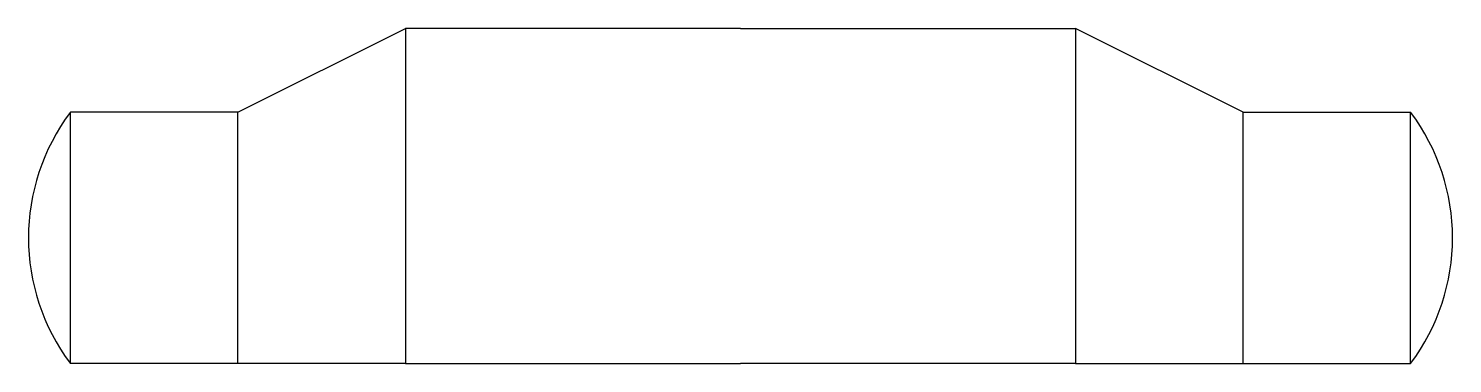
# Model space of a CAD drawing. Extents: x -2.12 to 2.12, y 0 to 1.
import ezdxf

# ---------------------------------------------------------------- set-up
doc = ezdxf.new("R2010")
doc.units = 0
doc.layers.add('6', color=6, linetype='CONTINUOUS')

msp = doc.modelspace()

# ---------------------------------------------------------------- linework, layer by layer
at = {"layer": '6', "color": 0}
for p, q in [((-1.5, 0.75), (-1, 1)), ((0, 1), (-1, 1)), ((-1, 1), (-1, 0)), ((0, 1), (1, 1)), ((1, 1), (1, 0)), ((1.5, 0.75), (1, 1)), ((-2, 0), (-2, 0.75)), ((-1.5, 0.75), (-2, 0.75)), ((-1.5, 0), (-1.5, 0.75)), ((1.5, 0.75), (2, 0.75)), ((1.5, 0), (1.5, 0.75)), ((2, 0), (2, 0.75)), ((-1.5, 0), (-2, 0)), ((-1, 0), (-1.5, 0)), ((-1, 0), (0, 0)), ((1, 0), (0, 0)), ((1, 0), (1.5, 0)), ((1.5, 0), (2, 0))]:
    msp.add_line(p, q, dxfattribs=at)
for centre, start, end in [((-1.5, 0.375), 143.1301, 216.8699), ((1.5, 0.375), 323.1301, 36.8699)]:
    msp.add_arc(centre, 0.625, start, end, dxfattribs=at)

doc.saveas('drawing.dxf')
